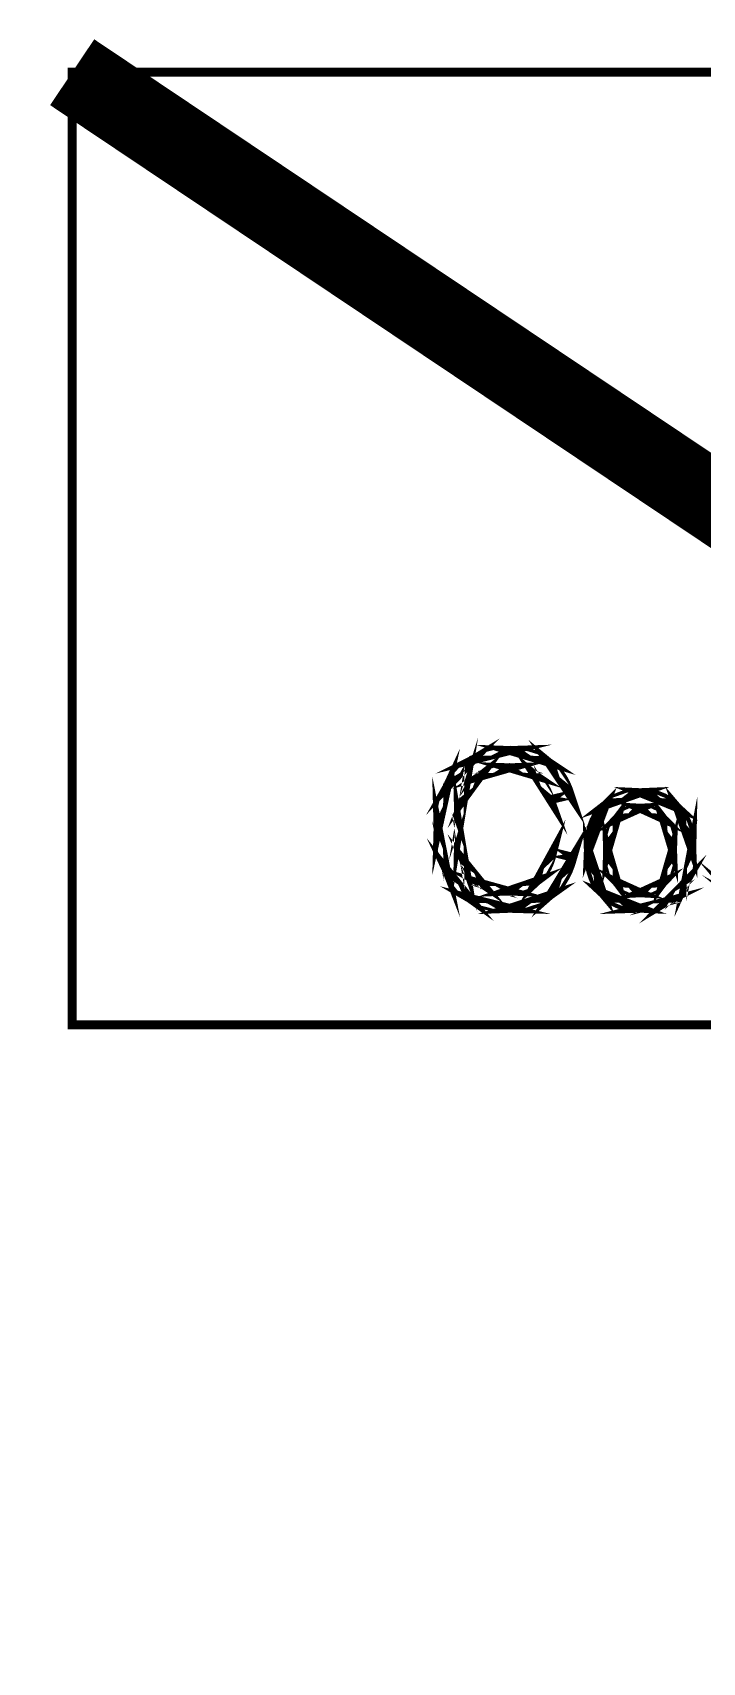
# Model space of a CAD drawing. Extents: x -4 to 1079, y -4 to 725.
# Drawn here: x -4.5 to 71, y 541 to 724.5 of the extents above; entities that cross this region are included whole.
import ezdxf

# ---------------------------------------------------------------- set-up
doc = ezdxf.new("R2010")
doc.units = 0
doc.linetypes.add('14', pattern=[89.22461700439453, 44.612308502197266, -44.612308502197266])
doc.layers.get('0').update_dxf_attribs({"linetype": 'CONTINUOUS'})

msp = doc.modelspace()

# ---------------------------------------------------------------- linework, layer by layer
at = {"color": 7, "linetype": '14', "const_width": 8.92246150970459}
msp.add_lwpolyline([(0, 720.0452880859375), (1074.8682861328125, 0)], dxfattribs=at)
msp.add_lwpolyline([(0, 720.0452880859375), (1074.8682861328125, 0)], dxfattribs=at)
at = {"color": 7, "const_width": 1}
for points in [[(0, 720.0452880859375), (478.98712158203125, 720.0452880859375), (478.98712158203125, 612.7885437011719), (0, 612.7885437011719), (0, 720.0452880859375)], [(42.24289158708416, 639.5968739993405), (42.55357755825627, 640.1481681976098), (42.89966116124783, 640.6602379930521), (43.28114239605884, 641.1330833856672), (43.69802126268932, 641.5667043754556), (44.15029776113925, 641.9611009624169), (44.63797189140864, 642.3162731465513), (45.16104365349747, 642.6322209278587), (42.24289158708416, 639.5968739993405)], [(45.16104365349747, 642.6322209278587), (45.70958736010505, 642.9073896806176), (46.27367732393061, 643.1402247791054), (46.853313544974185, 643.330726223323), (47.44849602323577, 643.4788940132701), (48.05922475871535, 643.5847281489464), (48.685499751412934, 643.6482286303524), (49.32732100132853, 643.6693954574876), (45.16104365349747, 642.6322209278587)], [(49.32732100132853, 643.6693954574876), (49.32732100132853, 643.6693954574876)], [(49.32732100132853, 643.6693954574876), (50.0472322971161, 643.6426080604351), (50.73365934658796, 643.5622458692774), (51.386602149744114, 643.4283088840144), (52.006060706584584, 643.2407971046466), (52.592035017109346, 642.9997105311736), (53.144525081318406, 642.7050491635954), (53.663530899211764, 642.3568130019121), (49.32732100132853, 643.6693954574876)], [(41.217436543665826, 634.9149392582476), (41.23836419761315, 635.6677368673811), (41.301147159455084, 636.3925512135219), (41.40578542919164, 637.0893822966704), (41.552279006822836, 637.7582301168266), (41.74062789234865, 638.3990946739902), (41.970832085769096, 639.0119759681616), (42.24289158708416, 639.5968739993405), (41.217436543665826, 634.9149392582476)], [(45.16104365349747, 642.6322209278587), (45.16104365349747, 642.6322209278587)], [(52.139997691847384, 640.8684382531792), (51.80324184318663, 641.0954136085622), (51.442568675728936, 641.2874696785013), (51.057978189474305, 641.4446064629972), (50.64947038442277, 641.5668239620495), (50.21704526057428, 641.6541221756584), (49.76070281792889, 641.7065011038236), (49.28044305648655, 641.7239607465453), (52.139997691847384, 640.8684382531792)], [(53.87448165100068, 638.1377979661338), (53.69271002814403, 638.6527378398318), (53.488934471994185, 639.1260615788229), (53.263154982551164, 639.5577691831074), (53.015371559814994, 639.9478606526854), (52.745584203785626, 640.2963359875566), (52.453792914463094, 640.6031951877213), (52.139997691847384, 640.8684382531792), (53.87448165100068, 638.1377979661338)], [(53.663530899211764, 642.3568130019121), (53.663530899211764, 642.3568130019121)], [(53.663530899211764, 642.3568130019121), (54.144029833842076, 641.9600246830712), (54.58099924826196, 641.5197068440195), (54.97443914247144, 641.0358594847576), (55.32434951647053, 640.5084826052855), (55.63073037025918, 639.9375762056027), (55.893581703837434, 639.3231402857097), (56.11290351720527, 638.6651748456061), (53.663530899211764, 642.3568130019121)], [(42.12569672497921, 630.309181177523), (41.884729738100155, 630.9284005611756), (41.68083459535632, 631.5605352969784), (41.514011296747746, 632.2055853849315), (41.38425984227441, 632.863550825035), (41.29158023193631, 633.5344316172889), (41.23597246573345, 634.2182277616931), (41.217436543665826, 634.9149392582476), (42.12569672497921, 630.309181177523)], [(45.96968820202164, 640.7746823634952), (45.605786196526374, 640.4901858564059), (45.27417257140696, 640.1791411254517), (44.97484732666337, 639.8415481706329), (44.70781046229567, 639.4774069919499), (44.473061978303804, 639.086717589402), (44.270601874687806, 638.6694799629895), (44.100430151447654, 638.2256941127125), (45.96968820202164, 640.7746823634952)], [(49.28044305648655, 641.7239607465453), (48.72783340568351, 641.70458771832), (48.20177197874504, 641.6464686336433), (47.70225877567118, 641.5496034925156), (47.22929379646192, 641.4139922949372), (46.78287704111723, 641.2396350409076), (46.36300850963714, 641.026531730427), (45.96968820202164, 640.7746823634952), (49.28044305648655, 641.7239607465453)], [(44.100430151447654, 638.2256941127125), (43.95740458504203, 637.7666011784056), (43.836382951929565, 637.3034422999029), (43.737365252110266, 636.8362174772049), (43.660351485584165, 636.3649267103115), (43.60534165235123, 635.8895699992224), (43.57233575241146, 635.4101473439381), (43.56133378576487, 634.9266587444581), (44.100430151447654, 638.2256941127125)], [(45.96968820202164, 640.7746823634952), (45.96968820202164, 640.7746823634952)], [(49.28044305648655, 641.7239607465453), (49.28044305648655, 641.7239607465453)], [(52.139997691847384, 640.8684382531792), (52.139997691847384, 640.8684382531792)], [(42.24289158708416, 639.5968739993405), (42.24289158708416, 639.5968739993405)], [(44.100430151447654, 638.2256941127125), (44.100430151447654, 638.2256941127125)], [(56.11290351720527, 638.6651748456061), (53.87448165100068, 638.1377979661338), (53.87448165100068, 638.1377979661338), (56.11290351720527, 638.6651748456061)], [(58.15209411783144, 632.4186886954121), (58.19131852065841, 633.3698804639662), (58.308991729139294, 634.2478852370012), (58.50511374327411, 635.0527030145179), (58.77968456306286, 635.7843337965162), (59.13270418850553, 636.4427775829954), (59.56417261960213, 637.0280343739563), (60.07408985635266, 637.5401041693985), (58.15209411783144, 632.4186886954121)], [(60.07408985635266, 637.5401041693985), (60.54717442215593, 637.9069958397436), (61.04895977051548, 638.2174426377276), (61.579445901431356, 638.4714445633509), (62.13863281490358, 638.6690016166135), (62.72652051093209, 638.8101137975156), (63.34310898951692, 638.8947811060566), (63.988398250658065, 638.923003542237), (60.07408985635266, 637.5401041693985)], [(63.988398250658065, 638.923003542237), (63.988398250658065, 638.923003542237)], [(63.988398250658065, 638.923003542237), (64.70256938993437, 638.8886821897636), (65.37847281913558, 638.7857181323427), (66.0161085382617, 638.6141113699746), (66.61547654731275, 638.3738619026595), (67.1765768462887, 638.0649697303973), (67.69940943518958, 637.6874348531876), (68.18397431401536, 637.2412572710309), (63.988398250658065, 638.923003542237)], [(63.988398250658065, 637.1768000968732), (63.54736289204271, 637.1526436048885), (63.128331466720496, 637.0801741289335), (62.73130397469147, 636.959391669009), (62.35628041595563, 636.7902962251148), (62.003260790512954, 636.5728877972508), (61.67224509836346, 636.3071663854168), (61.36323333950713, 635.9931319896132), (63.988398250658065, 637.1768000968732)], [(60.07408985635266, 637.5401041693985), (60.07408985635266, 637.5401041693985)], [(66.59598393249325, 635.9872722465079), (66.28589589429109, 636.3028612680336), (65.95499978873556, 636.5698981324011), (65.60329561582671, 636.7883828396109), (65.23078337556454, 636.9583153896634), (64.83746306794905, 637.0796957825577), (64.42333469298022, 637.1525240182943), (63.988398250658065, 637.1768000968732), (66.59598393249325, 635.9872722465079)], [(63.988398250658065, 637.1768000968732), (63.988398250658065, 637.1768000968732)], [(67.64487794833258, 632.4890056126751), (67.62347194800934, 633.1258042256435), (67.55925394703958, 633.7169207597095), (67.4522239454233, 634.2623552148733), (67.30238194316055, 634.7621075911353), (67.10972794025129, 635.2161778884949), (66.87426193669552, 635.6245661069524), (66.59598393249325, 635.9872722465079), (67.64487794833258, 632.4890056126751)], [(68.18397431401536, 637.2412572710309), (68.18397431401536, 637.2412572710309)], [(68.18397431401536, 637.2412572710309), (68.61616026467588, 636.7345688723182), (68.98185606908092, 636.1755015454397), (69.28106172723048, 635.5640552903963), (69.51377723912462, 634.9002301071876), (69.68000260476327, 634.1840259958135), (69.77973782414647, 633.4154429562742), (69.8129828972742, 632.5944809885696), (68.18397431401536, 637.2412572710309)], [(41.217436543665826, 634.9149392582476), (41.217436543665826, 634.9149392582476)], [(43.56133378576487, 634.9266587444581), (43.574368724509206, 634.3118640647832), (43.613473540742184, 633.7197908379651), (43.6786482344638, 633.1504390640041), (43.7698928056741, 632.6038087429005), (43.88720725437303, 632.0798998746536), (44.030591580560625, 631.578712459264), (44.20004578423686, 631.1002464967314), (43.56133378576487, 634.9266587444581)], [(43.56133378576487, 634.9266587444581), (43.56133378576487, 634.9266587444581)], [(52.3392289574258, 628.9497207771055), (52.70014129807148, 629.2862374525785), (53.02613435327361, 629.6662836482615), (53.31720812303223, 630.0898593641551), (53.57336260734735, 630.5569646002593), (53.79459780621893, 631.0675993565736), (53.98091371964702, 631.6217636330985), (54.132310347631574, 632.2194574298337), (52.3392289574258, 628.9497207771055)], [(59.76352347177453, 627.5902603766881), (59.33600139827944, 628.0992209206869), (58.97425195147587, 628.6684531080537), (58.67827513136387, 629.2979569387887), (58.44807093794344, 629.9877324128923), (58.28363937121455, 630.7377795303639), (58.184980431177216, 631.5480982912039), (58.15209411783144, 632.4186886954121), (59.76352347177453, 627.5902603766881)], [(61.36323333950713, 635.9931319896132), (61.08650996102667, 635.6303062634639), (60.85235941000473, 635.2182108605926), (60.66078168644132, 634.7568457809998), (60.51177679033646, 634.2462110246854), (60.40534472169013, 633.6863065916493), (60.34148548050233, 633.0771324818916), (60.32019906677306, 632.4186886954121), (61.36323333950713, 635.9931319896132)], [(61.36323333950713, 635.9931319896132), (61.36323333950713, 635.9931319896132)], [(66.59598393249325, 635.9872722465079), (66.59598393249325, 635.9872722465079)], [(66.6018436755985, 628.8442454012111), (66.878567054079, 629.2113762447441), (67.11271760510091, 629.6296901505024), (67.3042953286643, 630.0991871184859), (67.4533002247692, 630.6198671486951), (67.55973229341551, 631.1917302411297), (67.62359153460332, 631.8147763957897), (67.64487794833258, 632.4890056126751), (66.6018436755985, 628.8442454012111)], [(44.77430060855113, 627.0335847816896), (44.2940408471088, 627.3773962393956), (43.8477436783581, 627.76258465862), (43.43540910229903, 628.1891500393632), (43.05703711893163, 628.6570923816251), (42.71262772825585, 629.1664116854057), (42.40218093027171, 629.717107950705), (42.12569672497921, 630.309181177523), (44.77430060855113, 627.0335847816896)], [(44.20004578423686, 631.1002464967314), (44.20004578423686, 631.1002464967314)], [(44.20004578423686, 631.1002464967314), (44.397004904529595, 630.6500029703793), (44.62290398056657, 630.2334828635308), (44.87774301234785, 629.8506861761858), (45.161521999873415, 629.5016129083447), (45.47424094314326, 629.1862630600071), (45.81589984215739, 628.9046366311734), (46.186498696915805, 628.6567336218432), (44.20004578423686, 631.1002464967314)], [(56.40589067246765, 631.6452026055194), (56.178317384114884, 630.8720752754089), (55.90410532410807, 630.153240258967), (55.58325449244727, 629.4886975561943), (55.21576488913246, 628.8784471670907), (54.80163651416363, 628.322489091656), (54.340869367540805, 627.8208233298906), (53.833463449263945, 627.3734498817939), (56.40589067246765, 631.6452026055194)], [(54.132310347631574, 632.2194574298337), (56.40589067246765, 631.6452026055194), (56.40589067246765, 631.6452026055194), (54.132310347631574, 632.2194574298337)], [(58.15209411783144, 632.4186886954121), (58.15209411783144, 632.4186886954121)], [(60.32019906677306, 632.4186886954121), (60.341485480502335, 631.7601253223388), (60.40534472169013, 631.150592452799), (60.511776790336455, 630.5900900867929), (60.66078168644133, 630.0786182243207), (60.85235941000472, 629.616176865382), (61.086509961026664, 629.202766009977), (61.36323333950713, 628.8383856581058), (60.32019906677306, 632.4186886954121)], [(67.64487794833258, 632.4890056126751), (67.64487794833258, 632.4890056126751)], [(69.8129828972742, 632.5944809885696), (69.79827374621411, 631.928981593045), (69.75414629303376, 631.3053375054151), (69.68060053773318, 630.7235487256796), (69.57763648031242, 630.1836152538392), (69.44525412077141, 629.685537089893), (69.28345345911018, 629.2293142338417), (69.09223449532874, 628.8149466856848), (69.8129828972742, 632.5944809885696)], [(69.8129828972742, 632.5944809885696), (69.8129828972742, 632.5944809885696)], [(75.77234163531102, 626.3597143245861), (75.539028190447, 626.4917379243453), (75.31791257816937, 626.6333284516229), (75.10899479847818, 626.7844859064195), (74.91227485137345, 626.945210288735), (74.72775273685514, 627.115501598569), (74.55542845492329, 627.295359835922), (74.39530200557783, 627.4847850007936), (75.77234163531102, 626.3597143245861)], [(42.12569672497921, 630.309181177523), (42.12569672497921, 630.309181177523)], [(49.10465076332912, 627.848089073319), (49.63848531887658, 627.8705713529882), (50.1484025556271, 627.9380181919954), (50.6344024735807, 628.0504295903409), (51.09648507273738, 628.2078055480249), (51.534650353097106, 628.4101460650468), (51.94889831465993, 628.6574511414071), (52.3392289574258, 628.9497207771055), (49.10465076332912, 627.848089073319)], [(52.3392289574258, 628.9497207771055), (52.3392289574258, 628.9497207771055)], [(63.988398250658065, 627.6488578077406), (64.42632435782984, 627.6732534729138), (64.84272487808437, 627.746440468432), (65.23759981142166, 627.8684187942963), (65.61094915784173, 628.0391884505066), (65.96277291734457, 628.2587494370623), (66.29307108993015, 628.5271017539638), (66.6018436755985, 628.8442454012111), (63.988398250658065, 627.6488578077406)], [(49.29216254269704, 625.9026543623768), (48.51975273215023, 625.9257345750161), (47.789676575873955, 625.9949752129329), (47.101934073868264, 626.110376276128), (46.45652522613314, 626.2719377646014), (45.85345003266856, 626.4796596783526), (45.292708493474564, 626.7335420173821), (44.77430060855113, 627.0335847816896), (49.29216254269704, 625.9026543623768)], [(46.186498696915805, 628.6567336218432), (46.57611182011779, 628.4421952722348), (46.97481352446258, 628.260662822566), (47.382603809950226, 628.112136272837), (47.7994826765807, 627.996615623048), (48.22545012435401, 627.9141008731985), (48.66050615327015, 627.8645920232889), (49.10465076332912, 627.848089073319), (46.186498696915805, 628.6567336218432)], [(53.833463449263945, 627.3734498817939), (53.28587643540826, 626.9832388256222), (52.70456600204889, 626.6530602396303), (52.08953214918586, 626.382914123819), (51.44077487681916, 626.1728004781882), (50.758294184948795, 626.0227193027374), (50.042090073574755, 625.932670597467), (49.29216254269704, 625.9026543623768), (53.833463449263945, 627.3734498817939)], [(46.186498696915805, 628.6567336218432), (46.186498696915805, 628.6567336218432)], [(49.10465076332912, 627.848089073319), (49.10465076332912, 627.848089073319)], [(53.833463449263945, 627.3734498817939), (53.833463449263945, 627.3734498817939)], [(63.988398250658065, 625.9143738485873), (63.26214886538932, 625.948575614467), (62.576798095263314, 626.0511809121057), (61.93234594028005, 626.2221897415037), (61.32879240043956, 626.4616021026611), (60.7661374757418, 626.7694179955774), (60.2443811661868, 627.1456374202533), (59.76352347177453, 627.5902603766881), (63.988398250658065, 625.9143738485873)], [(59.76352347177453, 627.5902603766881), (59.76352347177453, 627.5902603766881)], [(61.36323333950713, 628.8383856581058), (61.36323333950713, 628.8383856581058)], [(61.36323333950713, 628.8383856581058), (61.67224509836347, 628.5227966365806), (62.003260790512954, 628.2557597722127), (62.35628041595562, 628.0372750650026), (62.73130397469148, 627.8673425149506), (63.128331466720496, 627.7459621220561), (63.5473628920427, 627.6731338863194), (63.988398250658065, 627.6488578077406), (61.36323333950713, 628.8383856581058)], [(63.988398250658065, 627.6488578077406), (63.988398250658065, 627.6488578077406)], [(69.09223449532874, 628.8149466856848), (68.87291268196091, 628.4340633838439), (68.6268034715405, 628.0782932667395), (68.35390686406754, 627.7476363343718), (68.05422285954202, 627.4420925867412), (67.72775145796393, 627.1616620238472), (67.3744926593333, 626.90634464569), (66.99444646365009, 626.6761404522695), (69.09223449532874, 628.8149466856848)], [(66.6018436755985, 628.8442454012111), (66.6018436755985, 628.8442454012111)], [(69.09223449532874, 628.8149466856848), (69.09223449532874, 628.8149466856848)], [(44.77430060855113, 627.0335847816896), (44.77430060855113, 627.0335847816896)], [(49.29216254269704, 625.9026543623768), (49.29216254269704, 625.9026543623768)], [(66.99444646365009, 626.6761404522695), (66.59586434589929, 626.4740391084356), (66.18699778106577, 626.3030302790374), (65.76784676914957, 626.1631139640753), (65.33841131015073, 626.0542901635494), (64.89869140406918, 625.9765588774593), (64.44868705090497, 625.9299201058053), (63.988398250658065, 625.9143738485873), (66.99444646365009, 626.6761404522695)], [(63.988398250658065, 625.9143738485873), (63.988398250658065, 625.9143738485873)], [(66.99444646365009, 626.6761404522695), (66.99444646365009, 626.6761404522695)]]:
    msp.add_lwpolyline(points, dxfattribs=at)

doc.saveas('drawing.dxf')
